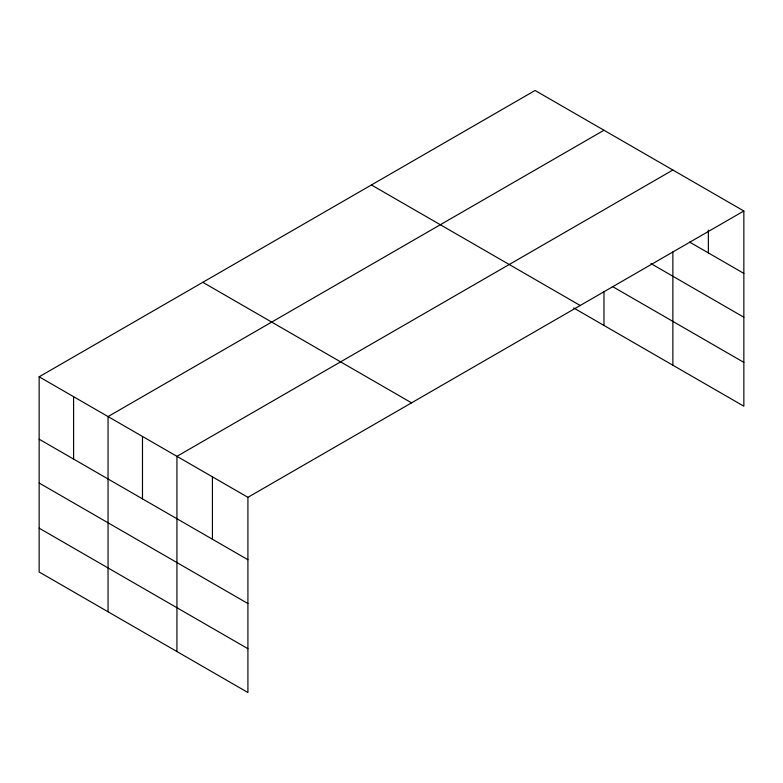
<?xml version="1.0" encoding="UTF-8"?>
<svg xmlns="http://www.w3.org/2000/svg" width="783" height="783" viewBox="0 0 783 783"><rect width="100%" height="100%" fill="white"/><g stroke="black" fill="none" stroke-linecap="round" stroke-linejoin="round"><path stroke-width="1.17" d="M39.15 376.799L247.917 497.322L247.917 692.524L39.15 572.001L39.15 376.799L535.083 90.476L743.85 210.999L743.85 406.201L573.704 307.973M603.977 130.252L108.044 416.576L108.044 611.768M672.871 170.019L176.938 456.342L176.938 651.544M247.917 497.322L743.85 210.999M689.569 242.064L743.85 273.404M650.947 263.587L743.85 317.223M612.326 286.441L743.85 362.382M371.426 184.954L580.193 305.487M202.807 282.311L411.574 402.844M39.15 439.194L247.917 559.728M39.15 483.013L247.917 603.546M39.15 528.173L247.917 648.706M708.361 230.114L708.361 252.909M672.871 251.901L672.871 365.221M603.977 291.364L603.977 325.444M212.428 476.837L212.428 539.233M142.486 436.454L142.486 498.859M73.592 396.687L73.592 459.083"/></g></svg>
